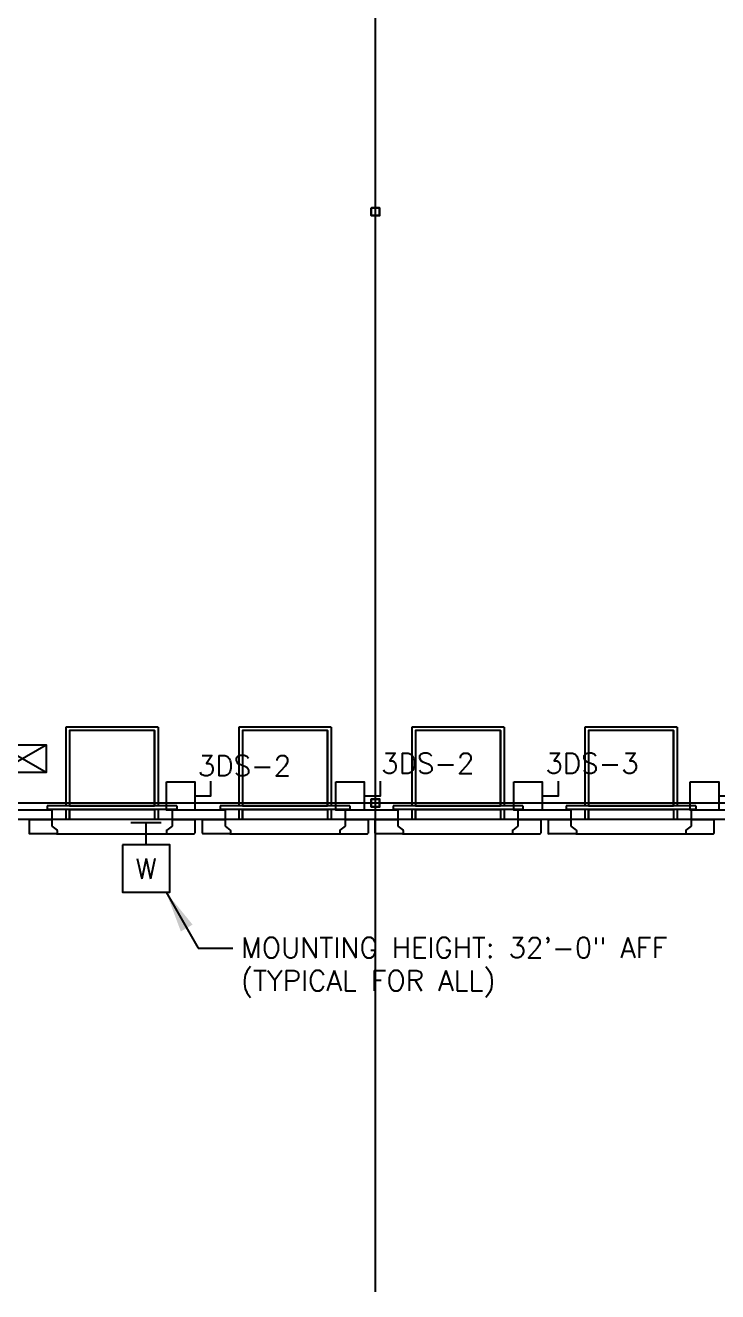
# Model space of a CAD drawing. Header units: millimetres. Extents: x 626570 to 643256, y 6233 to 11343.
# Drawn here: x 640197 to 640773, y 6628 to 7682 of the extents above; entities that cross this region are included whole.
import ezdxf
from ezdxf.enums import TextEntityAlignment as Align

# ---------------------------------------------------------------- set-up
doc = ezdxf.new("R2010")
doc.units = ezdxf.units.MM
doc.header["$LTSCALE"] = 4000
doc.header["$MEASUREMENT"] = 0
doc.linetypes.add('DASHDOT', pattern=[1, 0.5, -0.25, 0, -0.25])
doc.layers.get('0').update_dxf_attribs({"linetype": 'CONTINUOUS'})
for name, color, linetype in [('2012-201_DOOR', 4, 'CONTINUOUS'), ('2012-201_LEVELLER', 4, 'CONTINUOUS'), ('2012-201_WALL-CONCRETE', 7, 'CONTINUOUS'), ('2012-201_WALL-FLEXWALL', 7, 'CONTINUOUS'), ('LTG', 6, 'CONTINUOUS'), ('MASTERFOUNDATION_1', 4, 'DASHDOT'), ('MASTERFOUNDATION_25', 7, 'CONTINUOUS'), ('OVERHEAD-DOOR', 4, 'CONTINUOUS'), ('POWER', 3, 'CONTINUOUS')]:
    doc.layers.add(name, color=color, linetype=linetype)
doc.styles.get("Standard").update_dxf_attribs({"font": 'simplex.shx'})
doc.dimstyles.get("Standard").update_dxf_attribs({"dimtxt": 0.18, "dimasz": 0.18, "dimexe": 0.18, "dimexo": 0.0625, "dimgap": 0.09, "dimtad": 0, "dimtih": 1, "dimtoh": 1, "dimdec": 4, "dimzin": 0, "dimdsep": 46, "dimtxsty": 'Standard', "dimcen": 0.09, "dimadec": 0, "dimazin": 0, "dimtfac": 1, "dimtdec": 4, "dimtofl": 0, "dimtmove": 0, "dimatfit": 3, "dimfxl": 1, "dimtolj": 1, "dimtzin": 0, "dimarcsym": 0})

# ---------------------------------------------------------------- blocks, each defined once
blk = doc.blocks.new('WD')
for p, q in [((322, 0), (-322, 0)), ((0, -465), (0, 0))]:
    blk.add_line(p, q)
blk.add_lwpolyline([(-500, -465), (-500, -1465), (500, -1465), (500, -465)], close=True)
blk.add_text('W', height=430).set_placement((0, -965), align=Align.MIDDLE)
blk = doc.blocks.new('SW')
blk.add_lwpolyline([(-300, 600), (300, 600), (300, 0), (-300, 0)], close=True)
blk.add_lwpolyline([(300, 300), (643, 300), (643, 614)])
blk = doc.blocks.new('15KVA')
for p, q in [((254, -292), (-254, 0)), ((-254, -292), (254, 0))]:
    blk.add_line(p, q)
blk.add_lwpolyline([(-254, 0), (254, 0), (254, -292), (-254, -292)], close=True)

msp = doc.modelspace()

# ---------------------------------------------------------------- linework, layer by layer
at = {"layer": '2012-201_DOOR', "linetype": 'Continuous'}
for p, q in [((640318.7, 7020.6), (640218.7, 7020.6)), ((640462.8, 7020.6), (640362.8, 7020.6)), ((640606.6, 7020.6), (640506.6, 7020.6)), ((640750.7, 7020.6), (640650.7, 7020.6))]:
    msp.add_line(p, q, dxfattribs=at)
at = {"layer": '2012-201_LEVELLER', "linetype": 'Continuous'}
for p, q in [((640307.1, 7097.6), (640230.3, 7097.6)), ((640230.3, 7097.6), (640230.3, 7031.9)), ((640307.1, 7097.6), (640307.1, 7031.9)), ((640451.2, 7097.6), (640374.4, 7097.6)), ((640374.4, 7097.6), (640374.4, 7031.9)), ((640451.2, 7097.6), (640451.2, 7031.9)), ((640595, 7097.6), (640518.2, 7097.6)), ((640518.2, 7097.6), (640518.2, 7031.9)), ((640595, 7097.6), (640595, 7031.9)), ((640739.1, 7097.6), (640662.3, 7097.6)), ((640662.3, 7097.6), (640662.3, 7031.9)), ((640739.1, 7097.6), (640739.1, 7031.9)), ((640304.1, 7094.7), (640233.3, 7094.7)), ((640233.3, 7094.7), (640233.3, 7031.9)), ((640304.1, 7094.7), (640304.1, 7031.9)), ((640448.2, 7094.7), (640377.4, 7094.7)), ((640377.4, 7094.7), (640377.4, 7031.9)), ((640448.2, 7094.7), (640448.2, 7031.9)), ((640592, 7094.7), (640521.2, 7094.7)), ((640521.2, 7094.7), (640521.2, 7031.9)), ((640592, 7094.7), (640592, 7031.9)), ((640736.1, 7094.7), (640665.3, 7094.7)), ((640665.3, 7094.7), (640665.3, 7031.9)), ((640736.1, 7094.7), (640736.1, 7031.9)), ((640230.3, 7028.9), (640230.3, 7020.6)), ((640233.3, 7028.9), (640233.3, 7020.6)), ((640304.1, 7028.9), (640304.1, 7020.6)), ((640307.1, 7028.9), (640307.1, 7020.6)), ((640374.4, 7028.9), (640374.4, 7020.6)), ((640377.4, 7028.9), (640377.4, 7020.6)), ((640448.2, 7028.9), (640448.2, 7020.6)), ((640451.2, 7028.9), (640451.2, 7020.6)), ((640518.2, 7028.9), (640518.2, 7020.6)), ((640521.2, 7028.9), (640521.2, 7020.6)), ((640592, 7028.9), (640592, 7020.6)), ((640595, 7028.9), (640595, 7020.6)), ((640662.3, 7028.9), (640662.3, 7020.6)), ((640665.3, 7028.9), (640665.3, 7020.6)), ((640736.1, 7028.9), (640736.1, 7020.6)), ((640739.1, 7028.9), (640739.1, 7020.6)), ((640304.1, 7020.6), (640233.3, 7020.6)), ((640448.2, 7020.6), (640377.4, 7020.6)), ((640592, 7020.6), (640521.2, 7020.6)), ((640736.1, 7020.6), (640665.3, 7020.6))]:
    msp.add_line(p, q, dxfattribs=at)
at = {"layer": '2012-201_LEVELLER', "linetype": 'Continuous', "flags": 128}
for points in [[(640304.1, 7031.9), (640304.1, 7094.7), (640233.3, 7094.7), (640233.3, 7031.9), (640304.1, 7031.9)], [(640448.2, 7031.9), (640448.2, 7094.7), (640377.4, 7094.7), (640377.4, 7031.9), (640448.2, 7031.9)], [(640592, 7031.9), (640592, 7094.7), (640521.2, 7094.7), (640521.2, 7031.9), (640592, 7031.9)], [(640736.1, 7031.9), (640736.1, 7094.7), (640665.3, 7094.7), (640665.3, 7031.9), (640736.1, 7031.9)], [(640304.1, 7028.9), (640304.1, 7020.6), (640233.3, 7020.6), (640233.3, 7028.9), (640304.1, 7028.9)], [(640448.2, 7028.9), (640448.2, 7020.6), (640377.4, 7020.6), (640377.4, 7028.9), (640448.2, 7028.9)], [(640592, 7028.9), (640592, 7020.6), (640521.2, 7020.6), (640521.2, 7028.9), (640592, 7028.9)], [(640736.1, 7028.9), (640736.1, 7020.6), (640665.3, 7020.6), (640665.3, 7028.9), (640736.1, 7028.9)]]:
    msp.add_lwpolyline(points, close=True, dxfattribs=at)
at = {"layer": '2012-201_WALL-CONCRETE', "linetype": 'Continuous'}
for p, q in [((640199.7, 7020.6), (640218.7, 7020.6)), ((640199.7, 7020.6), (640199.7, 7009.3)), ((640218.7, 7020.6), (640218.7, 7015)), ((640218.7, 7015), (640223.1, 7011.9)), ((640223.2, 7011.6), (640223.2, 7009.3)), ((640314.2, 7011.6), (640314.2, 7009.3)), ((640318.7, 7015), (640314.3, 7011.9)), ((640318.7, 7020.6), (640337.7, 7020.6)), ((640318.7, 7020.6), (640318.7, 7015)), ((640337.7, 7020.6), (640337.7, 7009.3)), ((640343.8, 7020.6), (640362.8, 7020.6)), ((640343.8, 7020.6), (640343.8, 7009.3)), ((640362.8, 7020.6), (640362.8, 7015)), ((640362.8, 7015), (640367.2, 7011.9)), ((640367.3, 7011.6), (640367.3, 7009.3)), ((640458.3, 7011.6), (640458.3, 7009.3)), ((640462.8, 7015), (640458.4, 7011.9)), ((640462.8, 7020.6), (640481.8, 7020.6)), ((640462.8, 7020.6), (640462.8, 7015)), ((640481.8, 7020.6), (640481.8, 7009.3)), ((640487.6, 7020.6), (640506.6, 7020.6)), ((640487.6, 7020.6), (640487.6, 7009.3)), ((640506.6, 7020.6), (640506.6, 7015)), ((640506.6, 7015), (640511, 7011.9)), ((640511.1, 7011.6), (640511.1, 7009.3)), ((640602.1, 7011.6), (640602.1, 7009.3)), ((640606.6, 7015), (640602.2, 7011.9)), ((640606.6, 7020.6), (640625.6, 7020.6)), ((640606.6, 7020.6), (640606.6, 7015)), ((640625.6, 7020.6), (640625.6, 7009.3)), ((640631.7, 7020.6), (640650.7, 7020.6)), ((640631.7, 7020.6), (640631.7, 7009.3)), ((640650.7, 7020.6), (640650.7, 7015)), ((640650.7, 7015), (640655.1, 7011.9)), ((640655.2, 7011.6), (640655.2, 7009.3)), ((640746.2, 7011.6), (640746.2, 7009.3)), ((640750.7, 7015), (640746.3, 7011.9)), ((640750.7, 7020.6), (640769.7, 7020.6)), ((640750.7, 7020.6), (640750.7, 7015)), ((640769.7, 7020.6), (640769.7, 7009.3)), ((640222.7, 7008.8), (640200.2, 7008.8)), ((640222.7, 7008.8), (640314.7, 7008.8)), ((640314.7, 7008.8), (640337.2, 7008.8)), ((640366.8, 7008.8), (640344.3, 7008.8)), ((640366.8, 7008.8), (640458.8, 7008.8)), ((640458.8, 7008.8), (640481.3, 7008.8)), ((640510.6, 7008.8), (640488.1, 7008.8)), ((640510.6, 7008.8), (640602.6, 7008.8)), ((640602.6, 7008.8), (640625.1, 7008.8)), ((640654.7, 7008.8), (640632.2, 7008.8)), ((640654.7, 7008.8), (640746.7, 7008.8)), ((640746.7, 7008.8), (640769.2, 7008.8))]:
    msp.add_line(p, q, dxfattribs=at)
for centre, start, end in [((640222.7, 7011.6), 0, 33.15), ((640314.7, 7011.6), 146.85, 180), ((640366.8, 7011.6), 0, 33.15), ((640458.8, 7011.6), 146.85, 180), ((640510.6, 7011.6), 0, 33.15), ((640602.6, 7011.6), 146.85, 180), ((640654.7, 7011.6), 0, 33.15), ((640746.7, 7011.6), 146.85, 180), ((640200.2, 7009.3), 180, 270), ((640222.7, 7009.3), 270, 0), ((640314.7, 7009.3), 180, 270), ((640337.2, 7009.3), 270, 0), ((640344.3, 7009.3), 180, 270), ((640366.8, 7009.3), 270, 0), ((640458.8, 7009.3), 180, 270), ((640481.3, 7009.3), 270, 0), ((640488.1, 7009.3), 180, 270), ((640510.6, 7009.3), 270, 0), ((640602.6, 7009.3), 180, 270), ((640625.1, 7009.3), 270, 0), ((640632.2, 7009.3), 180, 270), ((640654.7, 7009.3), 270, 0), ((640746.7, 7009.3), 180, 270), ((640769.2, 7009.3), 270, 0)]:
    msp.add_arc(centre, 0.492, start, end, dxfattribs=at)
at = {"layer": '2012-201_WALL-FLEXWALL', "linetype": 'Continuous'}
for p, q in [((640218.7, 7028.5), (640174.6, 7028.5)), ((640218.7, 7028.5), (640218.7, 7020.6)), ((640318.7, 7028.5), (640318.7, 7020.6)), ((640362.8, 7028.5), (640318.7, 7028.5)), ((640362.8, 7028.5), (640362.8, 7020.6)), ((640462.8, 7028.5), (640462.8, 7020.6)), ((640506.6, 7028.5), (640462.8, 7028.5)), ((640506.6, 7028.5), (640506.6, 7020.6)), ((640606.6, 7028.5), (640606.6, 7020.6)), ((640650.7, 7028.5), (640606.6, 7028.5)), ((640650.7, 7028.5), (640650.7, 7020.6)), ((640794.8, 7028.5), (640750.7, 7028.5)), ((640750.7, 7028.5), (640750.7, 7020.6)), ((640218.7, 7020.6), (640174.6, 7020.6)), ((640362.8, 7020.6), (640318.7, 7020.6)), ((640506.6, 7020.6), (640462.8, 7020.6)), ((640650.7, 7020.6), (640606.6, 7020.6)), ((640794.8, 7020.6), (640750.7, 7020.6))]:
    msp.add_line(p, q, dxfattribs=at)
at = {"layer": 'MASTERFOUNDATION_1', "linetype": 'DASHDOT'}
for p, q in [((640488, 6627.5), (640488, 11123.2)), ((643023.9, 7526.6), (626795.2, 7526.6)), ((643023.9, 7526.6), (626795.2, 7526.6)), ((626794.1, 7034.4), (643036.1, 7034.4))]:
    msp.add_line(p, q, dxfattribs=at)
at = {"layer": 'MASTERFOUNDATION_25', "linetype": 'Continuous', "flags": 128}
for points in [[(640485.1, 7530.1), (640490.9, 7530.1), (640490.9, 7530.1), (640490.9, 7530.1), (640490.9, 7530.1), (640491, 7530.1), (640491, 7530.1), (640491, 7530.1), (640491, 7530.1), (640491, 7530.1), (640491.1, 7530.1), (640491.1, 7530.1), (640491.1, 7530.1), (640491.1, 7530.1), (640491.1, 7530), (640491.2, 7530), (640491.2, 7530), (640491.2, 7530), (640491.2, 7530), (640491.2, 7530), (640491.3, 7530), (640491.3, 7530), (640491.3, 7529.9), (640491.3, 7529.9), (640491.3, 7529.9), (640491.3, 7529.9), (640491.4, 7529.9), (640491.4, 7529.9), (640491.4, 7529.9), (640491.4, 7529.8), (640491.4, 7529.8), (640491.4, 7529.8), (640491.4, 7529.8), (640491.4, 7529.8), (640491.4, 7529.7), (640491.5, 7529.7), (640491.5, 7529.7), (640491.5, 7529.7), (640491.5, 7529.7), (640491.5, 7529.6), (640491.5, 7529.6), (640491.5, 7529.6), (640491.5, 7529.6), (640491.5, 7529.6), (640491.5, 7529.5), (640491.5, 7529.5), (640491.5, 7529.5), (640491.5, 7523.7), (640491.5, 7523.7), (640491.5, 7523.7), (640491.5, 7523.7), (640491.5, 7523.6), (640491.5, 7523.6), (640491.5, 7523.6), (640491.5, 7523.6), (640491.5, 7523.6), (640491.5, 7523.5), (640491.5, 7523.5), (640491.5, 7523.5), (640491.4, 7523.5), (640491.4, 7523.5), (640491.4, 7523.4), (640491.4, 7523.4), (640491.4, 7523.4), (640491.4, 7523.4), (640491.4, 7523.4), (640491.4, 7523.3), (640491.4, 7523.3), (640491.3, 7523.3), (640491.3, 7523.3), (640491.3, 7523.3), (640491.3, 7523.3), (640491.3, 7523.3), (640491.3, 7523.2), (640491.2, 7523.2), (640491.2, 7523.2), (640491.2, 7523.2), (640491.2, 7523.2), (640491.2, 7523.2), (640491.1, 7523.2), (640491.1, 7523.2), (640491.1, 7523.2), (640491.1, 7523.1), (640491.1, 7523.1), (640491, 7523.1), (640491, 7523.1), (640491, 7523.1), (640491, 7523.1), (640491, 7523.1), (640490.9, 7523.1), (640490.9, 7523.1), (640490.9, 7523.1), (640490.9, 7523.1), (640485.1, 7523.1), (640485.1, 7523.1), (640485.1, 7523.1), (640485.1, 7523.1), (640485, 7523.1), (640485, 7523.1), (640485, 7523.1), (640485, 7523.1), (640484.9, 7523.1), (640484.9, 7523.1), (640484.9, 7523.1), (640484.9, 7523.2), (640484.9, 7523.2), (640484.8, 7523.2), (640484.8, 7523.2), (640484.8, 7523.2), (640484.8, 7523.2), (640484.8, 7523.2), (640484.8, 7523.2), (640484.7, 7523.2), (640484.7, 7523.3), (640484.7, 7523.3), (640484.7, 7523.3), (640484.7, 7523.3), (640484.7, 7523.3), (640484.6, 7523.3), (640484.6, 7523.3), (640484.6, 7523.4), (640484.6, 7523.4), (640484.6, 7523.4), (640484.6, 7523.4), (640484.6, 7523.4), (640484.6, 7523.5), (640484.6, 7523.5), (640484.5, 7523.5), (640484.5, 7523.5), (640484.5, 7523.5), (640484.5, 7523.6), (640484.5, 7523.6), (640484.5, 7523.6), (640484.5, 7523.6), (640484.5, 7523.6), (640484.5, 7523.7), (640484.5, 7523.7), (640484.5, 7523.7), (640484.5, 7523.7), (640484.5, 7529.5), (640484.5, 7529.5), (640484.5, 7529.5), (640484.5, 7529.6), (640484.5, 7529.6), (640484.5, 7529.6), (640484.5, 7529.6), (640484.5, 7529.6), (640484.5, 7529.7), (640484.5, 7529.7), (640484.5, 7529.7), (640484.5, 7529.7), (640484.6, 7529.7), (640484.6, 7529.8), (640484.6, 7529.8), (640484.6, 7529.8), (640484.6, 7529.8), (640484.6, 7529.8), (640484.6, 7529.9), (640484.6, 7529.9), (640484.6, 7529.9), (640484.7, 7529.9), (640484.7, 7529.9), (640484.7, 7529.9), (640484.7, 7529.9), (640484.7, 7530), (640484.7, 7530), (640484.8, 7530), (640484.8, 7530), (640484.8, 7530), (640484.8, 7530), (640484.8, 7530), (640484.8, 7530), (640484.9, 7530.1), (640484.9, 7530.1), (640484.9, 7530.1), (640484.9, 7530.1), (640484.9, 7530.1), (640485, 7530.1), (640485, 7530.1), (640485, 7530.1), (640485, 7530.1), (640485.1, 7530.1), (640485.1, 7530.1), (640485.1, 7530.1), (640485.1, 7530.1)], [(640485.1, 7529.8), (640490.9, 7529.8), (640490.9, 7529.8), (640490.9, 7529.8), (640490.9, 7529.8), (640490.9, 7529.8), (640490.9, 7529.8), (640490.9, 7529.8), (640490.9, 7529.8), (640491, 7529.8), (640491, 7529.8), (640491, 7529.8), (640491, 7529.8), (640491, 7529.8), (640491, 7529.8), (640491, 7529.8), (640491, 7529.8), (640491, 7529.7), (640491, 7529.7), (640491.1, 7529.7), (640491.1, 7529.7), (640491.1, 7529.7), (640491.1, 7529.7), (640491.1, 7529.7), (640491.1, 7529.7), (640491.1, 7529.7), (640491.1, 7529.7), (640491.1, 7529.7), (640491.1, 7529.7), (640491.1, 7529.7), (640491.1, 7529.7), (640491.1, 7529.6), (640491.1, 7529.6), (640491.2, 7529.6), (640491.2, 7529.6), (640491.2, 7529.6), (640491.2, 7529.6), (640491.2, 7529.6), (640491.2, 7529.6), (640491.2, 7529.6), (640491.2, 7529.6), (640491.2, 7529.5), (640491.2, 7529.5), (640491.2, 7529.5), (640491.2, 7529.5), (640491.2, 7529.5), (640491.2, 7529.5), (640491.2, 7523.7), (640491.2, 7523.7), (640491.2, 7523.7), (640491.2, 7523.7), (640491.2, 7523.7), (640491.2, 7523.7), (640491.2, 7523.7), (640491.2, 7523.7), (640491.2, 7523.6), (640491.2, 7523.6), (640491.2, 7523.6), (640491.2, 7523.6), (640491.2, 7523.6), (640491.2, 7523.6), (640491.1, 7523.6), (640491.1, 7523.6), (640491.1, 7523.6), (640491.1, 7523.6), (640491.1, 7523.5), (640491.1, 7523.5), (640491.1, 7523.5), (640491.1, 7523.5), (640491.1, 7523.5), (640491.1, 7523.5), (640491.1, 7523.5), (640491.1, 7523.5), (640491.1, 7523.5), (640491.1, 7523.5), (640491, 7523.5), (640491, 7523.5), (640491, 7523.5), (640491, 7523.5), (640491, 7523.5), (640491, 7523.4), (640491, 7523.4), (640491, 7523.4), (640491, 7523.4), (640491, 7523.4), (640490.9, 7523.4), (640490.9, 7523.4), (640490.9, 7523.4), (640490.9, 7523.4), (640490.9, 7523.4), (640490.9, 7523.4), (640490.9, 7523.4), (640490.9, 7523.4), (640485.1, 7523.4), (640485.1, 7523.4), (640485.1, 7523.4), (640485.1, 7523.4), (640485.1, 7523.4), (640485.1, 7523.4), (640485.1, 7523.4), (640485, 7523.4), (640485, 7523.4), (640485, 7523.4), (640485, 7523.4), (640485, 7523.4), (640485, 7523.4), (640485, 7523.5), (640485, 7523.5), (640485, 7523.5), (640485, 7523.5), (640484.9, 7523.5), (640484.9, 7523.5), (640484.9, 7523.5), (640484.9, 7523.5), (640484.9, 7523.5), (640484.9, 7523.5), (640484.9, 7523.5), (640484.9, 7523.5), (640484.9, 7523.5), (640484.9, 7523.5), (640484.9, 7523.5), (640484.9, 7523.6), (640484.9, 7523.6), (640484.9, 7523.6), (640484.8, 7523.6), (640484.8, 7523.6), (640484.8, 7523.6), (640484.8, 7523.6), (640484.8, 7523.6), (640484.8, 7523.6), (640484.8, 7523.6), (640484.8, 7523.7), (640484.8, 7523.7), (640484.8, 7523.7), (640484.8, 7523.7), (640484.8, 7523.7), (640484.8, 7523.7), (640484.8, 7523.7), (640484.8, 7523.7), (640484.8, 7529.5), (640484.8, 7529.5), (640484.8, 7529.5), (640484.8, 7529.5), (640484.8, 7529.5), (640484.8, 7529.5), (640484.8, 7529.6), (640484.8, 7529.6), (640484.8, 7529.6), (640484.8, 7529.6), (640484.8, 7529.6), (640484.8, 7529.6), (640484.8, 7529.6), (640484.8, 7529.6), (640484.8, 7529.6), (640484.9, 7529.6), (640484.9, 7529.7), (640484.9, 7529.7), (640484.9, 7529.7), (640484.9, 7529.7), (640484.9, 7529.7), (640484.9, 7529.7), (640484.9, 7529.7), (640484.9, 7529.7), (640484.9, 7529.7), (640484.9, 7529.7), (640484.9, 7529.7), (640484.9, 7529.7), (640484.9, 7529.7), (640485, 7529.7), (640485, 7529.8), (640485, 7529.8), (640485, 7529.8), (640485, 7529.8), (640485, 7529.8), (640485, 7529.8), (640485, 7529.8), (640485, 7529.8), (640485, 7529.8), (640485.1, 7529.8), (640485.1, 7529.8), (640485.1, 7529.8), (640485.1, 7529.8), (640485.1, 7529.8), (640485.1, 7529.8), (640485.1, 7529.8)], [(640485.1, 7037.9), (640490.9, 7037.9), (640490.9, 7037.9), (640490.9, 7037.9), (640490.9, 7037.9), (640491, 7037.9), (640491, 7037.9), (640491, 7037.9), (640491, 7037.9), (640491, 7037.9), (640491.1, 7037.9), (640491.1, 7037.9), (640491.1, 7037.9), (640491.1, 7037.8), (640491.1, 7037.8), (640491.2, 7037.8), (640491.2, 7037.8), (640491.2, 7037.8), (640491.2, 7037.8), (640491.2, 7037.8), (640491.3, 7037.8), (640491.3, 7037.8), (640491.3, 7037.7), (640491.3, 7037.7), (640491.3, 7037.7), (640491.3, 7037.7), (640491.4, 7037.7), (640491.4, 7037.7), (640491.4, 7037.6), (640491.4, 7037.6), (640491.4, 7037.6), (640491.4, 7037.6), (640491.4, 7037.6), (640491.4, 7037.6), (640491.4, 7037.5), (640491.5, 7037.5), (640491.5, 7037.5), (640491.5, 7037.5), (640491.5, 7037.5), (640491.5, 7037.4), (640491.5, 7037.4), (640491.5, 7037.4), (640491.5, 7037.4), (640491.5, 7037.3), (640491.5, 7037.3), (640491.5, 7037.3), (640491.5, 7037.3), (640491.5, 7031.5), (640491.5, 7031.5), (640491.5, 7031.5), (640491.5, 7031.5), (640491.5, 7031.4), (640491.5, 7031.4), (640491.5, 7031.4), (640491.5, 7031.4), (640491.5, 7031.4), (640491.5, 7031.3), (640491.5, 7031.3), (640491.5, 7031.3), (640491.4, 7031.3), (640491.4, 7031.3), (640491.4, 7031.2), (640491.4, 7031.2), (640491.4, 7031.2), (640491.4, 7031.2), (640491.4, 7031.2), (640491.4, 7031.1), (640491.4, 7031.1), (640491.3, 7031.1), (640491.3, 7031.1), (640491.3, 7031.1), (640491.3, 7031.1), (640491.3, 7031), (640491.3, 7031), (640491.2, 7031), (640491.2, 7031), (640491.2, 7031), (640491.2, 7031), (640491.2, 7031), (640491.1, 7031), (640491.1, 7031), (640491.1, 7030.9), (640491.1, 7030.9), (640491.1, 7030.9), (640491, 7030.9), (640491, 7030.9), (640491, 7030.9), (640491, 7030.9), (640491, 7030.9), (640490.9, 7030.9), (640490.9, 7030.9), (640490.9, 7030.9), (640490.9, 7030.9), (640485.1, 7030.9), (640485.1, 7030.9), (640485.1, 7030.9), (640485.1, 7030.9), (640485, 7030.9), (640485, 7030.9), (640485, 7030.9), (640485, 7030.9), (640484.9, 7030.9), (640484.9, 7030.9), (640484.9, 7030.9), (640484.9, 7030.9), (640484.9, 7031), (640484.8, 7031), (640484.8, 7031), (640484.8, 7031), (640484.8, 7031), (640484.8, 7031), (640484.8, 7031), (640484.7, 7031), (640484.7, 7031), (640484.7, 7031.1), (640484.7, 7031.1), (640484.7, 7031.1), (640484.7, 7031.1), (640484.6, 7031.1), (640484.6, 7031.1), (640484.6, 7031.2), (640484.6, 7031.2), (640484.6, 7031.2), (640484.6, 7031.2), (640484.6, 7031.2), (640484.6, 7031.3), (640484.6, 7031.3), (640484.5, 7031.3), (640484.5, 7031.3), (640484.5, 7031.3), (640484.5, 7031.4), (640484.5, 7031.4), (640484.5, 7031.4), (640484.5, 7031.4), (640484.5, 7031.4), (640484.5, 7031.5), (640484.5, 7031.5), (640484.5, 7031.5), (640484.5, 7031.5), (640484.5, 7037.3), (640484.5, 7037.3), (640484.5, 7037.3), (640484.5, 7037.3), (640484.5, 7037.4), (640484.5, 7037.4), (640484.5, 7037.4), (640484.5, 7037.4), (640484.5, 7037.5), (640484.5, 7037.5), (640484.5, 7037.5), (640484.5, 7037.5), (640484.6, 7037.5), (640484.6, 7037.6), (640484.6, 7037.6), (640484.6, 7037.6), (640484.6, 7037.6), (640484.6, 7037.6), (640484.6, 7037.6), (640484.6, 7037.7), (640484.6, 7037.7), (640484.7, 7037.7), (640484.7, 7037.7), (640484.7, 7037.7), (640484.7, 7037.7), (640484.7, 7037.8), (640484.7, 7037.8), (640484.8, 7037.8), (640484.8, 7037.8), (640484.8, 7037.8), (640484.8, 7037.8), (640484.8, 7037.8), (640484.8, 7037.8), (640484.9, 7037.8), (640484.9, 7037.9), (640484.9, 7037.9), (640484.9, 7037.9), (640484.9, 7037.9), (640485, 7037.9), (640485, 7037.9), (640485, 7037.9), (640485, 7037.9), (640485.1, 7037.9), (640485.1, 7037.9), (640485.1, 7037.9), (640485.1, 7037.9)], [(640485.1, 7037.6), (640490.9, 7037.6), (640490.9, 7037.6), (640490.9, 7037.6), (640490.9, 7037.6), (640490.9, 7037.6), (640490.9, 7037.6), (640490.9, 7037.6), (640490.9, 7037.6), (640491, 7037.6), (640491, 7037.6), (640491, 7037.6), (640491, 7037.6), (640491, 7037.6), (640491, 7037.6), (640491, 7037.6), (640491, 7037.5), (640491, 7037.5), (640491, 7037.5), (640491.1, 7037.5), (640491.1, 7037.5), (640491.1, 7037.5), (640491.1, 7037.5), (640491.1, 7037.5), (640491.1, 7037.5), (640491.1, 7037.5), (640491.1, 7037.5), (640491.1, 7037.5), (640491.1, 7037.5), (640491.1, 7037.5), (640491.1, 7037.4), (640491.1, 7037.4), (640491.1, 7037.4), (640491.2, 7037.4), (640491.2, 7037.4), (640491.2, 7037.4), (640491.2, 7037.4), (640491.2, 7037.4), (640491.2, 7037.4), (640491.2, 7037.4), (640491.2, 7037.3), (640491.2, 7037.3), (640491.2, 7037.3), (640491.2, 7037.3), (640491.2, 7037.3), (640491.2, 7037.3), (640491.2, 7037.3), (640491.2, 7031.5), (640491.2, 7031.5), (640491.2, 7031.5), (640491.2, 7031.5), (640491.2, 7031.5), (640491.2, 7031.5), (640491.2, 7031.5), (640491.2, 7031.5), (640491.2, 7031.4), (640491.2, 7031.4), (640491.2, 7031.4), (640491.2, 7031.4), (640491.2, 7031.4), (640491.2, 7031.4), (640491.1, 7031.4), (640491.1, 7031.4), (640491.1, 7031.4), (640491.1, 7031.4), (640491.1, 7031.3), (640491.1, 7031.3), (640491.1, 7031.3), (640491.1, 7031.3), (640491.1, 7031.3), (640491.1, 7031.3), (640491.1, 7031.3), (640491.1, 7031.3), (640491.1, 7031.3), (640491.1, 7031.3), (640491, 7031.3), (640491, 7031.3), (640491, 7031.3), (640491, 7031.3), (640491, 7031.2), (640491, 7031.2), (640491, 7031.2), (640491, 7031.2), (640491, 7031.2), (640491, 7031.2), (640490.9, 7031.2), (640490.9, 7031.2), (640490.9, 7031.2), (640490.9, 7031.2), (640490.9, 7031.2), (640490.9, 7031.2), (640490.9, 7031.2), (640490.9, 7031.2), (640485.1, 7031.2), (640485.1, 7031.2), (640485.1, 7031.2), (640485.1, 7031.2), (640485.1, 7031.2), (640485.1, 7031.2), (640485.1, 7031.2), (640485, 7031.2), (640485, 7031.2), (640485, 7031.2), (640485, 7031.2), (640485, 7031.2), (640485, 7031.2), (640485, 7031.2), (640485, 7031.3), (640485, 7031.3), (640485, 7031.3), (640484.9, 7031.3), (640484.9, 7031.3), (640484.9, 7031.3), (640484.9, 7031.3), (640484.9, 7031.3), (640484.9, 7031.3), (640484.9, 7031.3), (640484.9, 7031.3), (640484.9, 7031.3), (640484.9, 7031.3), (640484.9, 7031.3), (640484.9, 7031.4), (640484.9, 7031.4), (640484.9, 7031.4), (640484.8, 7031.4), (640484.8, 7031.4), (640484.8, 7031.4), (640484.8, 7031.4), (640484.8, 7031.4), (640484.8, 7031.4), (640484.8, 7031.4), (640484.8, 7031.5), (640484.8, 7031.5), (640484.8, 7031.5), (640484.8, 7031.5), (640484.8, 7031.5), (640484.8, 7031.5), (640484.8, 7031.5), (640484.8, 7031.5), (640484.8, 7037.3), (640484.8, 7037.3), (640484.8, 7037.3), (640484.8, 7037.3), (640484.8, 7037.3), (640484.8, 7037.3), (640484.8, 7037.3), (640484.8, 7037.4), (640484.8, 7037.4), (640484.8, 7037.4), (640484.8, 7037.4), (640484.8, 7037.4), (640484.8, 7037.4), (640484.8, 7037.4), (640484.8, 7037.4), (640484.9, 7037.4), (640484.9, 7037.4), (640484.9, 7037.5), (640484.9, 7037.5), (640484.9, 7037.5), (640484.9, 7037.5), (640484.9, 7037.5), (640484.9, 7037.5), (640484.9, 7037.5), (640484.9, 7037.5), (640484.9, 7037.5), (640484.9, 7037.5), (640484.9, 7037.5), (640484.9, 7037.5), (640485, 7037.5), (640485, 7037.5), (640485, 7037.6), (640485, 7037.6), (640485, 7037.6), (640485, 7037.6), (640485, 7037.6), (640485, 7037.6), (640485, 7037.6), (640485, 7037.6), (640485.1, 7037.6), (640485.1, 7037.6), (640485.1, 7037.6), (640485.1, 7037.6), (640485.1, 7037.6), (640485.1, 7037.6), (640485.1, 7037.6)]]:
    msp.add_lwpolyline(points, close=True, dxfattribs=at)
at = {"layer": 'OVERHEAD-DOOR', "linetype": 'Continuous'}
for p, q in [((640322.6, 7031.9), (640214.8, 7031.9)), ((640214.8, 7031.9), (640214.8, 7028.9)), ((640322.6, 7028.9), (640214.8, 7028.9)), ((640322.6, 7031.9), (640322.6, 7028.9)), ((640358.9, 7031.9), (640358.9, 7028.9)), ((640466.7, 7031.9), (640358.9, 7031.9)), ((640466.7, 7028.9), (640358.9, 7028.9)), ((640466.7, 7031.9), (640466.7, 7028.9)), ((640610.6, 7031.9), (640502.7, 7031.9)), ((640502.7, 7031.9), (640502.7, 7028.9)), ((640610.6, 7028.9), (640502.7, 7028.9)), ((640610.6, 7031.9), (640610.6, 7028.9)), ((640646.8, 7031.9), (640646.8, 7028.9)), ((640754.6, 7031.9), (640646.8, 7031.9)), ((640754.6, 7028.9), (640646.8, 7028.9)), ((640754.6, 7031.9), (640754.6, 7028.9))]:
    msp.add_line(p, q, dxfattribs=at)

# ---------------------------------------------------------------- block references
at = {"layer": 'LTG', "xscale": 0.03937008, "yscale": 0.03937008, "zscale": 0.03937008}
msp.add_blockref('WD', (640297.1, 7017.8), dxfattribs=at)
at = {"layer": 'POWER'}
for name, p, xscale, yscale, zscale in [('15KVA', (640193.9, 7082.8), 0.07874016, 0.07874016, 0.07874016), ('SW', (640325.8, 7028.5), 0.03937008, 0.03937008, 0.03937008), ('SW', (640466.9, 7028.5), 0.03937008, 0.03937008, 0.03937008), ('SW', (640614.9, 7028.5), 0.03937008, 0.03937008, 0.03937008), ('SW', (640761.8, 7028.5), 0.03937008, 0.03937008, 0.03937008)]:
    msp.add_blockref(name, p, dxfattribs=dict(at, xscale=xscale, yscale=yscale, zscale=zscale))

# ---------------------------------------------------------------- texts
at = {"layer": 'LTG'}
for s, p in [('MOUNTING HEIGHT: 32\'-0" AFF', (640376, 6905.5)), ('(TYPICAL FOR ALL)', (640376, 6878.1))]:
    msp.add_text(s, height=16.929, dxfattribs=at).set_placement(p)
at = {"layer": 'POWER'}
for s, p in [('3DS-2', (640492.7, 7058.9)), ('3DS-3', (640629.4, 7058.9)), ('3DS-2', (640340.2, 7056.9))]:
    msp.add_text(s, height=16.93, dxfattribs=at).set_placement(p)

# ---------------------------------------------------------------- leaders
at = {"layer": 'LTG'}
msp.add_leader([(640313.8, 6960.1), (640340.6, 6913.5), (640369.3, 6913.5)], dimstyle='Standard', override={"dimscale": 16, "dimtxt": 2.38125, "dimasz": 2.15, "dimexe": 4.572, "dimexo": 3.175, "dimgap": 1, "dimdec": 0, "dimlunit": 4, "dimcen": -4.572, "dimdle": 3.175, "dimtdec": 0}, dxfattribs=at)

doc.saveas('drawing.dxf')
